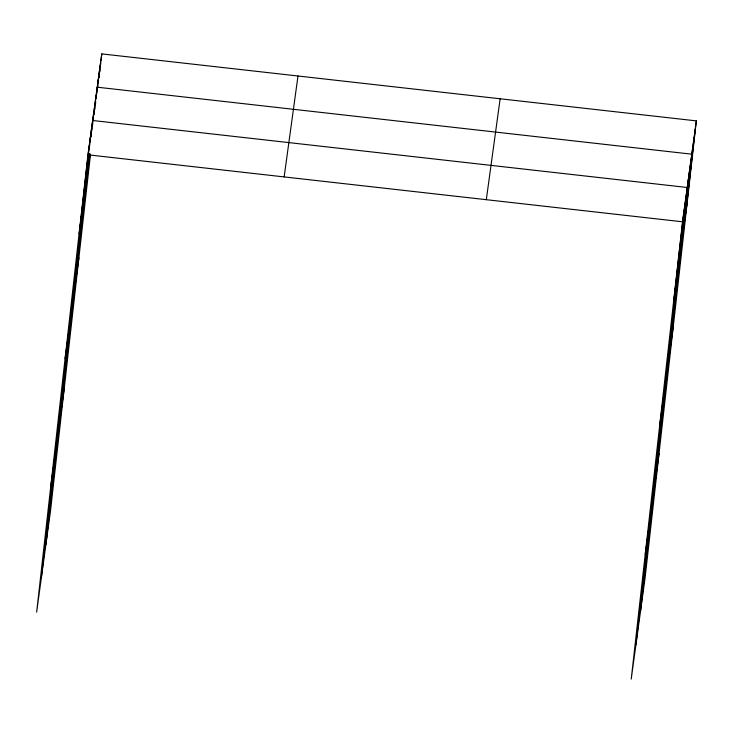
<?xml version="1.0" encoding="UTF-8"?>
<svg xmlns="http://www.w3.org/2000/svg" width="733" height="733" viewBox="0 0 733 733"><rect width="100%" height="100%" fill="white"/><g stroke="black" fill="none" stroke-linecap="round" stroke-linejoin="round"><path stroke-width="1.1" d="M696.35 120.881L682.524 221.797L631.223 679.106L645.058 578.19L696.35 120.881L101.777 53.894L87.942 154.81L36.65 612.119L50.476 511.203L90.48 154.581M80.245 225.361L89.124 146.224M81.418 216.785L88.391 154.608M88.647 152.345L89.032 148.955M89.279 146.692L90.296 137.648M82.591 208.209L88.684 153.939M89.444 147.159L89.82 143.769M90.077 141.506L91.469 129.072M41.35 577.806L88.84 154.406M90.241 141.973L90.489 139.71M90.874 136.32L91.249 132.93M91.506 130.666L92.651 120.496L687.224 187.483L635.932 644.802M84.909 191.304L89.096 153.994M91.002 137.044L91.249 134.78M91.634 131.39L92.01 128M92.266 125.737L93.787 112.167M86.054 182.975L89.224 154.718M92.523 125.325L92.77 123.062M93.027 120.798L93.403 117.408M93.659 115.145L94.933 103.848M87.19 174.656L89.472 154.306M93.916 114.733L94.163 112.479M94.548 109.089L96.069 95.519M45.913 544.5L89.728 153.893M94.676 109.803L94.923 107.54M95.308 104.15L95.684 100.76M95.941 98.497L97.214 87.19L691.787 154.187L640.495 611.496M89.472 157.998L89.857 154.608M95.437 104.865L95.684 102.611M96.197 98.085L96.444 95.821M96.701 93.567L97.086 90.168M97.333 87.914L98.35 78.871M97.462 88.629L97.846 85.239M98.094 82.976L99.496 70.542M98.222 83.699L98.607 80.3M98.982 76.91L100.632 62.213M99.111 77.634L99.367 75.371M99.743 71.981L100 69.717M100.247 67.454L100.76 62.937M101.007 60.674L101.777 53.894M674.818 292.357L683.697 213.221M676 283.772L684.869 204.644M677.173 275.196L686.051 196.068M679.491 258.291L688.36 179.164M680.627 249.971L689.506 170.835M681.772 241.643L690.642 162.515M684.054 224.994L692.923 145.858M685.19 216.666L694.069 137.538M686.335 208.346L695.205 129.21M79.072 233.937L90.049 153.838M65.072 358.739L78.898 257.824M50.65 487.317L64.477 386.401M284.157 176.91L297.983 76.003M486.309 199.688L500.135 98.772M673.645 300.933L687.472 200.017M659.645 425.726L673.471 324.82M645.223 554.313L659.049 453.397M87.942 154.81L682.524 221.797"/></g></svg>
